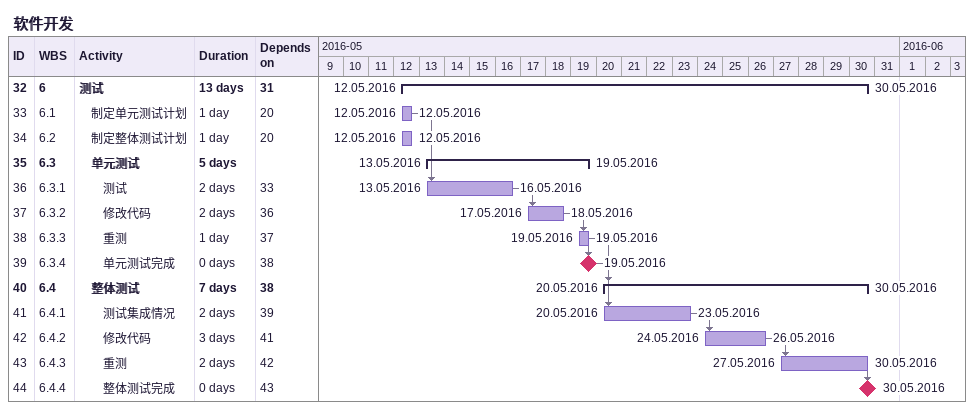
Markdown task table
软件开发

| ID | WBS | Task | Duration | Start | Finish | Predecessors |
|---|---|---|---|---|---|---|
| 32 | 6 | **测试** | 13d | 2016-05-12 | 2016-05-30 | 31 |
| 33 | 6.1 | 制定单元测试计划 | 1d | 2016-05-12 | 2016-05-12 | 20 |
| 34 | 6.2 | 制定整体测试计划 | 1d | 2016-05-12 | 2016-05-12 | 20 |
| 35 | 6.3 | **单元测试** | 5d | 2016-05-13 | 2016-05-19 |  |
| 36 | 6.3.1 | 测试 | 2d | 2016-05-13 | 2016-05-16 | 33 |
| 37 | 6.3.2 | 修改代码 | 2d | 2016-05-17 | 2016-05-18 | 36 |
| 38 | 6.3.3 | 重测 | 1d | 2016-05-19 | 2016-05-19 | 37 |
| 39 | 6.3.4 | 单元测试完成 | 0d | 2016-05-19 | 2016-05-19 | 38 |
| 40 | 6.4 | **整体测试** | 7d | 2016-05-20 | 2016-05-30 | 38 |
| 41 | 6.4.1 | 测试集成情况 | 2d | 2016-05-20 | 2016-05-23 | 39 |
| 42 | 6.4.2 | 修改代码 | 3d | 2016-05-24 | 2016-05-26 | 41 |
| 43 | 6.4.3 | 重测 | 2d | 2016-05-27 | 2016-05-30 | 42 |
| 44 | 6.4.4 | 整体测试完成 | 0d | 2016-05-30 | 2016-05-30 | 43 |
